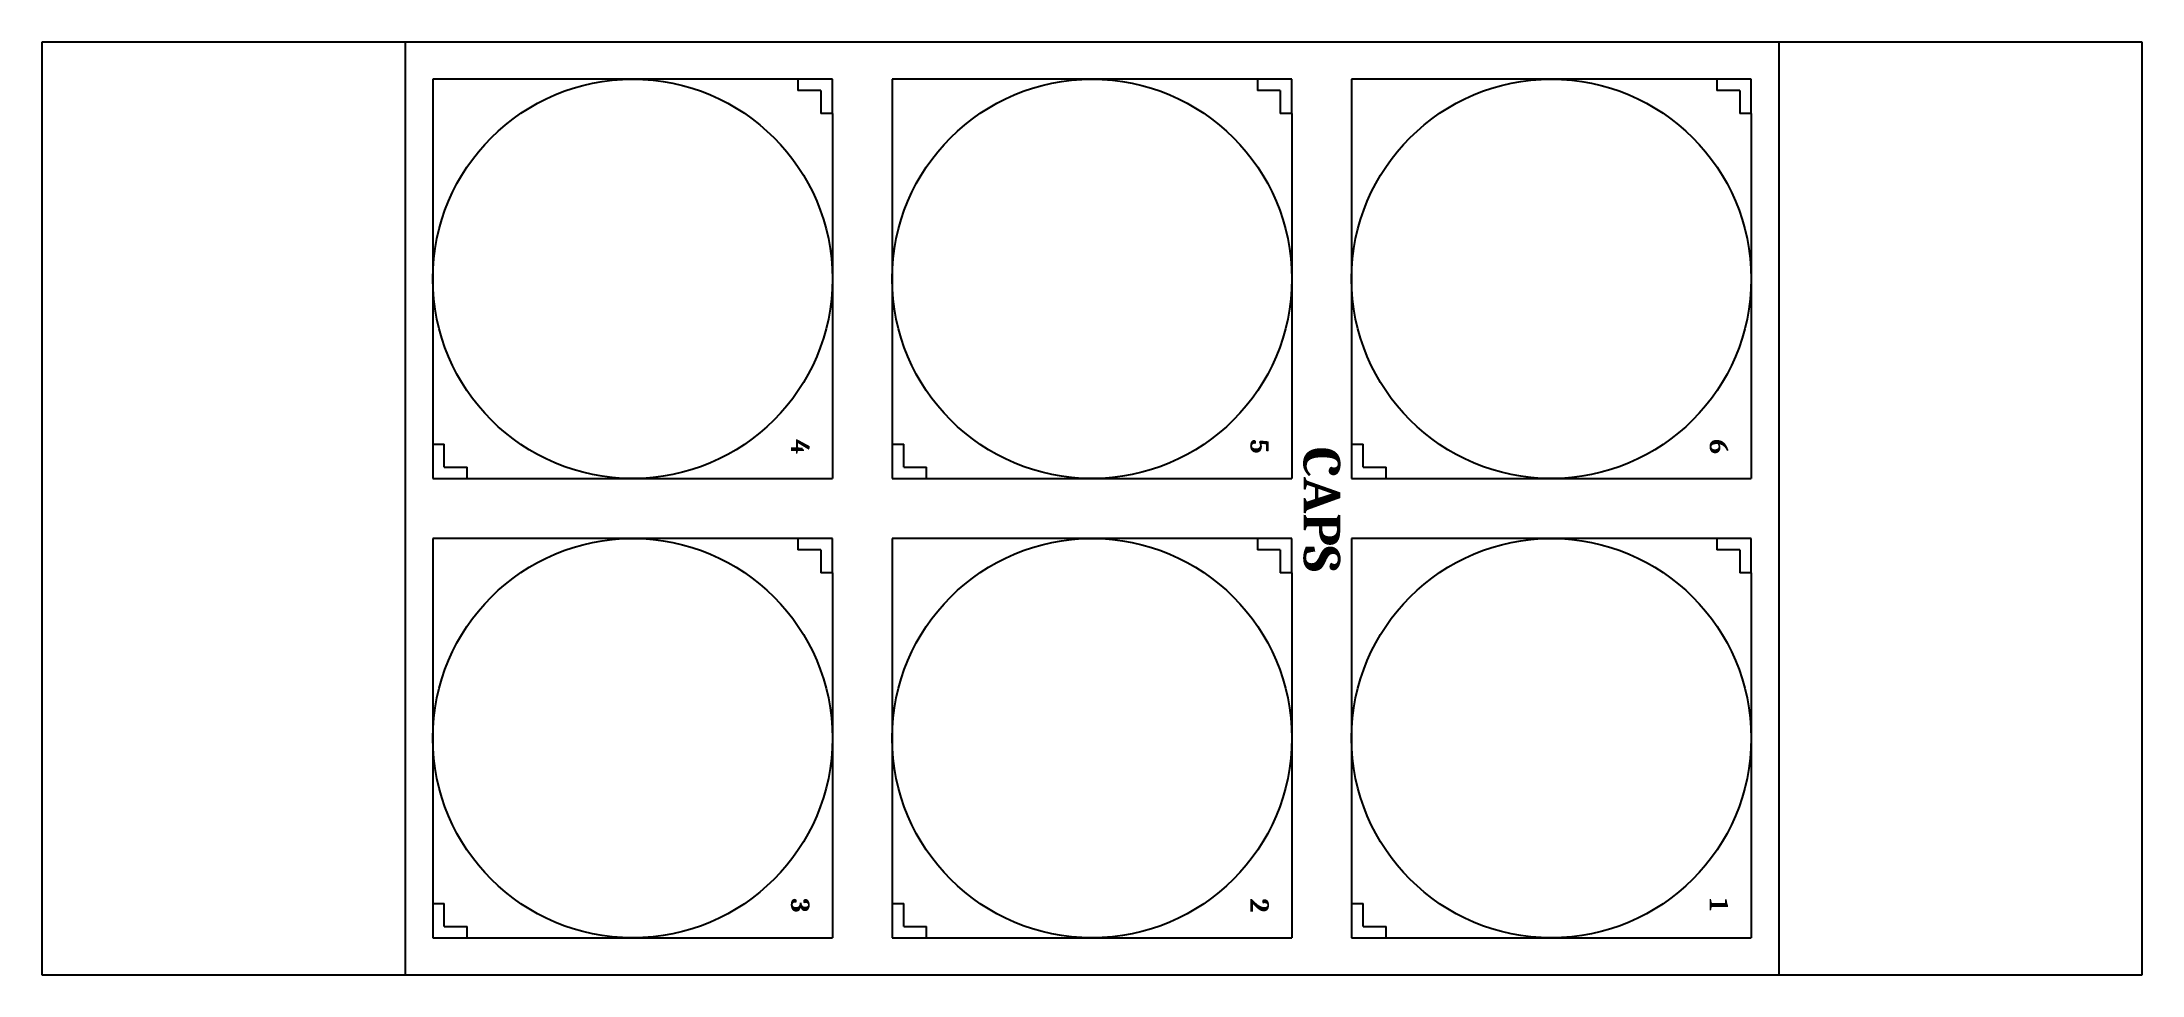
# Model space of a CAD drawing. Header units: centimetres. Extents: x -22.9 to 22.9, y -50.8 to 10.2.
# Drawn here: x -22.86 to 22.86, y -10.16 to 10.16 of the extents above; entities outside this region: 1.
import ezdxf

# ---------------------------------------------------------------- set-up
doc = ezdxf.new("R2010")
doc.units = ezdxf.units.CM
doc.header["$MEASUREMENT"] = 0
for name, color, linetype in [('cuts', 6, 'Continuous'), ('engrave', 10, 'Continuous'), ('ligh engrave', 2, 'Continuous')]:
    doc.layers.add(name, color=color, linetype=linetype)

msp = doc.modelspace()

# ---------------------------------------------------------------- linework, layer by layer
for points in [[(-22.86, -10.16), (-22.86, -3.387), (-22.86, 3.387), (-22.86, 10.16)], [(-22.86, 10.16), (-7.62, 10.16), (7.62, 10.16), (22.86, 10.16)], [(22.86, 10.16), (22.86, 3.387), (22.86, -3.387), (22.86, -10.16)], [(22.86, -10.16), (7.62, -10.16), (-7.62, -10.16), (-22.86, -10.16)], [(22.86, -50.8), (7.62, -50.8), (-7.62, -50.8), (-22.86, -50.8)]]:
    msp.add_open_spline(points, degree=3)
at = {"layer": 'cuts'}
for p, q in [((-14.95, 10.16), (-14.95, -10.16)), ((14.95, 10.16), (14.95, -10.16))]:
    msp.add_line(p, q, dxfattribs=at)
for centre in [(-10.001, 5.001), (-10.001, 5.001), (0, 5.001), (0, 5.001), (10.001, 5.001), (-10.001, -5.001), (0, -5.001), (10.001, -5.001)]:
    msp.add_circle(centre, 4.35, dxfattribs=at)
at = {"layer": 'engrave'}
for p, q in [((-6.401, 9.351), (-6.401, 9.101)), ((-5.651, 9.351), (-6.401, 9.351)), ((-5.651, 8.601), (-5.651, 9.351)), ((3.6, 9.351), (3.6, 9.101)), ((4.35, 9.351), (3.6, 9.351)), ((4.35, 8.601), (4.35, 9.351)), ((13.601, 9.351), (13.601, 9.101)), ((14.351, 9.351), (13.601, 9.351)), ((14.351, 8.601), (14.351, 9.351)), ((-5.901, 9.101), (-6.401, 9.101)), ((-5.901, 9.101), (-5.901, 8.601)), ((4.1, 9.101), (3.6, 9.101)), ((4.1, 9.101), (4.1, 8.601)), ((14.101, 9.101), (13.601, 9.101)), ((14.101, 9.101), (14.101, 8.601)), ((-5.651, 8.601), (-5.901, 8.601)), ((4.35, 8.601), (4.1, 8.601)), ((14.351, 8.601), (14.101, 8.601)), ((-14.351, 1.401), (-14.101, 1.401)), ((-14.351, 1.401), (-14.351, 0.651)), ((-14.101, 0.901), (-14.101, 1.401)), ((-4.35, 1.401), (-4.1, 1.401)), ((-4.35, 1.401), (-4.35, 0.651)), ((-4.1, 0.901), (-4.1, 1.401)), ((5.651, 1.401), (5.901, 1.401)), ((5.651, 1.401), (5.651, 0.651)), ((5.901, 0.901), (5.901, 1.401)), ((-14.351, 0.651), (-13.601, 0.651)), ((-14.101, 0.901), (-13.601, 0.901)), ((-13.601, 0.651), (-13.601, 0.901)), ((-4.35, 0.651), (-3.6, 0.651)), ((-4.1, 0.901), (-3.6, 0.901)), ((-3.6, 0.651), (-3.6, 0.901)), ((5.651, 0.651), (6.401, 0.651)), ((5.901, 0.901), (6.401, 0.901)), ((6.401, 0.651), (6.401, 0.901)), ((-6.401, -0.651), (-6.401, -0.901)), ((-5.651, -0.651), (-6.401, -0.651)), ((-5.901, -0.901), (-6.401, -0.901)), ((-5.901, -0.901), (-5.901, -1.401)), ((-5.651, -1.401), (-5.651, -0.651)), ((3.6, -0.651), (3.6, -0.901)), ((4.35, -0.651), (3.6, -0.651)), ((4.1, -0.901), (3.6, -0.901)), ((4.1, -0.901), (4.1, -1.401)), ((4.35, -1.401), (4.35, -0.651)), ((13.601, -0.651), (13.601, -0.901)), ((14.351, -0.651), (13.601, -0.651)), ((14.101, -0.901), (13.601, -0.901)), ((14.101, -0.901), (14.101, -1.401)), ((14.351, -1.401), (14.351, -0.651)), ((-5.651, -1.401), (-5.901, -1.401)), ((4.35, -1.401), (4.1, -1.401)), ((14.351, -1.401), (14.101, -1.401)), ((-14.351, -8.601), (-14.101, -8.601)), ((-14.351, -8.601), (-14.351, -9.351)), ((-14.101, -9.101), (-14.101, -8.601)), ((-4.35, -8.601), (-4.1, -8.601)), ((-4.35, -8.601), (-4.35, -9.351)), ((-4.1, -9.101), (-4.1, -8.601)), ((5.651, -8.601), (5.901, -8.601)), ((5.651, -8.601), (5.651, -9.351)), ((5.901, -9.101), (5.901, -8.601)), ((-14.101, -9.101), (-13.601, -9.101)), ((-13.601, -9.351), (-13.601, -9.101)), ((-4.1, -9.101), (-3.6, -9.101)), ((-3.6, -9.351), (-3.6, -9.101)), ((5.901, -9.101), (6.401, -9.101)), ((6.401, -9.351), (6.401, -9.101)), ((-14.351, -9.351), (-13.601, -9.351)), ((-4.35, -9.351), (-3.6, -9.351)), ((5.651, -9.351), (6.401, -9.351))]:
    msp.add_line(p, q, dxfattribs=at)
at = {"layer": 'ligh engrave'}
for p, q in [((-6.401, 9.351), (-14.351, 9.351)), ((-14.351, 9.351), (-14.351, 1.401)), ((3.6, 9.351), (-4.35, 9.351)), ((-4.35, 9.351), (-4.35, 1.401)), ((13.601, 9.351), (5.651, 9.351)), ((5.651, 9.351), (5.651, 1.401)), ((-5.651, 8.601), (-5.651, 0.651)), ((4.35, 8.601), (4.35, 0.651)), ((14.351, 8.601), (14.351, 0.651)), ((-13.601, 0.651), (-5.651, 0.651)), ((-3.6, 0.651), (4.35, 0.651)), ((6.401, 0.651), (14.351, 0.651)), ((-6.401, -0.651), (-14.351, -0.651)), ((-14.351, -0.651), (-14.351, -8.601)), ((3.6, -0.651), (-4.35, -0.651)), ((-4.35, -0.651), (-4.35, -8.601)), ((13.601, -0.651), (5.651, -0.651)), ((5.651, -0.651), (5.651, -8.601)), ((-5.651, -1.401), (-5.651, -9.351)), ((4.35, -1.401), (4.35, -9.351)), ((14.351, -1.401), (14.351, -9.351)), ((-13.601, -9.351), (-5.651, -9.351)), ((-3.6, -9.351), (4.35, -9.351)), ((6.401, -9.351), (14.351, -9.351))]:
    msp.add_line(p, q, dxfattribs=at)

# ---------------------------------------------------------------- texts
at = {"layer": 'ligh engrave', "attachment_point": 1, "rotation": 270}
for s, heights, insert, char_height in [('{\\fCambria Math|b1|i0|c0|p18;4}', [0], (-6.153, 1.509), 0.4), ('{\\fCambria Math|b1|i0|c0|p18;5}', [0], (3.848, 1.509), 0.4), ('{\\fCambria Math|b1|i0|c0|p18;6}', [0], (13.849, 1.509), 0.4), ('\\pxqc;{\\fCambria Math|b1|i0|c0|p18;CAPS}', [0.809], (5.405, 0.478), 0.8), ('{\\fCambria Math|b1|i0|c0|p18;3}', [0], (-6.153, -8.492), 0.4), ('{\\fCambria Math|b1|i0|c0|p18;2}', [0], (3.848, -8.492), 0.4), ('{\\fCambria Math|b1|i0|c0|p18;1}', [0], (13.849, -8.492), 0.4)]:
    msp.add_mtext_dynamic_manual_height_columns(s, width=0.99255, gutter_width=1, heights=heights, dxfattribs=dict(at, insert=insert, char_height=char_height))

doc.saveas('drawing.dxf')
